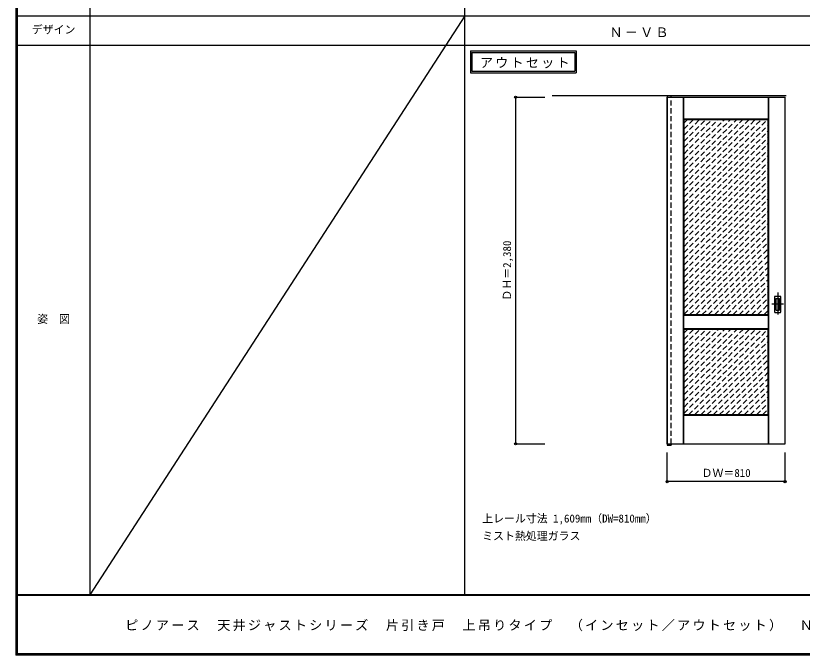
# Model space of a CAD drawing. Units: millimetres, scale not verified. Extents: x -6000 to 5700, y -4307 to 4175.
# Drawn here: x -6000 to -597, y -4205 to 186 of the extents above; entities that cross this region are included whole.
import ezdxf
from ezdxf.enums import TextEntityAlignment as Align

# ---------------------------------------------------------------- set-up
doc = ezdxf.new("R2010")
doc.units = ezdxf.units.MM
doc.header["$LTSCALE"] = 30
doc.header["$PDMODE"] = 32
doc.header["$PDSIZE"] = 15
doc.linetypes.add('CHAIN1', pattern=[8, 5, -1, 1, -1])
doc.linetypes.add('DASHED1', pattern=[1.8, 1.2, -0.6])
for name, color, linetype in [('0-1_通り芯', 4, 'CHAIN1'), ('0-2_扉', 7, 'Continuous'), ('0-3_仕上げ', 7, 'Continuous'), ('0-4_枠', 3, 'Continuous'), ('0-6_引手', 7, 'Continuous'), ('0-A_文字', 7, 'Continuous'), ('0-B_寸法', 7, 'Continuous'), ('0-C_ハッチ', 4, 'DASHED1'), ('F-1_枠', 6, 'Continuous'), ('F-A_文字', 7, 'Continuous')]:
    doc.layers.add(name, color=color, linetype=linetype)
doc.styles.add('ＭＳ ゴシック', font='')
doc.styles.get('ＭＳ ゴシック').set_extended_font_data('MS Gothic')

msp = doc.modelspace()

# ---------------------------------------------------------------- linework, layer by layer
at = {"layer": '0-1_通り芯'}
for p, q in [((-766, -1714.5), (-766, -1876.5)), ((-725, -1795.5), (-807, -1795.5))]:
    msp.add_line(p, q, dxfattribs=at)
at = {"layer": '0-2_扉'}
for p, q in [((-1525, -373), (-715, -373)), ((-1525, -2753), (-1525, -373)), ((-715, -2753), (-715, -373)), ((-1525, -2753), (-715, -2753))]:
    msp.add_line(p, q, dxfattribs=at)
at = {"layer": '0-3_仕上げ'}
for p, q in [((-1413, -2753), (-1413, -373)), ((-1412, -523), (-1412, -373)), ((-1411, -522), (-1411, -373)), ((-829, -522), (-829, -373)), ((-828, -523), (-828, -373)), ((-827, -2753), (-827, -373)), ((-1411, -522), (-1412, -523)), ((-1411, -522), (-829, -522)), ((-1409, -1866), (-1409, -526)), ((-831, -526), (-828, -523)), ((-831, -1866), (-831, -526)), ((-829, -522), (-828, -523)), ((-1412, -1869), (-1409, -1866)), ((-1412, -1869), (-1411, -1870)), ((-1412, -1869), (-1412, -1963)), ((-1411, -1962), (-1411, -1870)), ((-1411, -1870), (-829, -1870)), ((-1409, -1866), (-831, -1866)), ((-831, -1866), (-828, -1869)), ((-828, -1869), (-829, -1870)), ((-829, -1962), (-829, -1870)), ((-828, -1869), (-828, -1963)), ((-1411, -1962), (-1412, -1963)), ((-1412, -1963), (-1409, -1966)), ((-1411, -1962), (-829, -1962)), ((-1409, -1966), (-831, -1966)), ((-1409, -2553), (-1409, -1966)), ((-831, -1966), (-828, -1963)), ((-831, -2553), (-831, -1966)), ((-829, -1962), (-828, -1963)), ((-1412, -2753), (-1412, -2556)), ((-1412, -2556), (-1411, -2557)), ((-1411, -2753), (-1411, -2557)), ((-1411, -2557), (-829, -2557)), ((-831, -2553), (-828, -2556)), ((-828, -2556), (-829, -2557)), ((-829, -2753), (-829, -2557)), ((-828, -2753), (-828, -2556))]:
    msp.add_line(p, q, dxfattribs=at)
for points in [[(-1412, -523), (-1409, -526), (-831, -526)], [(-1412, -2556), (-1409, -2553), (-831, -2553)]]:
    msp.add_lwpolyline(points, dxfattribs=at)
at = {"layer": '0-4_枠'}
for p, q in [((-2316, -362.5), (-707, -362.5)), ((-1526, -362.5), (-1526, -2762.5)), ((-1498, -2753), (-1498, -2762.5)), ((-1526, -2762.5), (-1498, -2762.5))]:
    msp.add_line(p, q, dxfattribs=at)
at = {"layer": '0-4_枠', "color": 4, "linetype": 'DASHED1'}
msp.add_line((-1498, -2753), (-1498, -362.5), dxfattribs=at)
at = {"layer": '0-6_引手', "color": 3}
for p, q in [((-787, -1742), (-787, -1849)), ((-785.5, -1740.5), (-746.5, -1740.5)), ((-745, -1849), (-745, -1742)), ((-785.5, -1850.5), (-746.5, -1850.5))]:
    msp.add_line(p, q, dxfattribs=at)
at = {"layer": '0-6_引手'}
for p, q in [((-778.5, -1758), (-778.5, -1833)), ((-777, -1756.5), (-755, -1756.5)), ((-753.5, -1833), (-753.5, -1758)), ((-777, -1834.5), (-755, -1834.5))]:
    msp.add_line(p, q, dxfattribs=at)
at = {"layer": '0-6_引手', "color": 3}
for centre, start, end in [((-785.5, -1742), 90, 180), ((-746.5, -1742), 0, 90), ((-785.5, -1849), 180, 270), ((-746.5, -1849), 270, 0)]:
    msp.add_arc(centre, 1.5, start, end, dxfattribs=at)
at = {"layer": '0-6_引手'}
for centre, start, end in [((-777, -1758), 90, 180), ((-755, -1758), 0, 90), ((-777, -1833), 180, 270), ((-755, -1833), 270, 0)]:
    msp.add_arc(centre, 1.5, start, end, dxfattribs=at)
at = {"layer": '0-A_文字'}
for p, q in [((-2876, -55.5), (-2876, -205.5)), ((-2866, -65.5), (-2866, -195.5)), ((-2866, -65.5), (-2159.04, -65.5)), ((-2159.04, -65.5), (-2159.04, -195.5)), ((-2876, -205.5), (-2149.04, -205.5)), ((-2866, -195.5), (-2159.04, -195.5))]:
    msp.add_line(p, q, dxfattribs=at)
msp.add_lwpolyline([(-2876, -55.5), (-2149.04, -55.5), (-2149.04, -205.5)], dxfattribs=at)
at = {"layer": '0-B_寸法', "color": 4}
for p, q in [((-2566, -373), (-2366, -373)), ((-1525, -3012.5), (-1525, -2812.5)), ((-715, -3012.5), (-715, -2812.5)), ((-715, -3012.5), (-1525, -3012.5))]:
    msp.add_line(p, q, dxfattribs=at)
msp.add_lwpolyline([(-2566, -373), (-2566, -2753), (-2366, -2753)], dxfattribs=at)
at = {"layer": '0-B_寸法'}
for p in [(-2566, -373), (-2566, -2753), (-1525, -3012.5), (-715, -3012.5)]:
    msp.add_point(p, dxfattribs=at)
at = {"layer": '0-C_ハッチ'}
for p, q in [((-1409, -548.94), (-1386.06, -526)), ((-1409, -1058.06), (-876.94, -526)), ((-1409, -1015.63), (-919.37, -526)), ((-1409, -973.2), (-961.79, -526)), ((-1409, -930.78), (-1004.22, -526)), ((-1409, -888.35), (-1046.65, -526)), ((-1409, -845.93), (-1089.07, -526)), ((-1409, -803.5), (-1131.5, -526)), ((-1409, -761.07), (-1173.93, -526)), ((-1409, -718.65), (-1216.35, -526)), ((-1409, -676.22), (-1258.78, -526)), ((-1409, -633.79), (-1301.21, -526)), ((-1409, -591.37), (-1343.63, -526)), ((-1409, -1100.48), (-834.52, -526)), ((-1409, -1142.91), (-831, -564.91)), ((-1409, -1185.34), (-831, -607.34)), ((-1409, -1227.76), (-831, -649.76)), ((-1409, -1270.19), (-831, -692.19)), ((-1409, -1312.62), (-831, -734.62)), ((-1409, -1355.04), (-831, -777.04)), ((-1409, -1397.47), (-831, -819.47)), ((-1409, -1439.9), (-831, -861.9)), ((-1409, -1482.32), (-831, -904.32)), ((-1409, -1524.75), (-831, -946.75)), ((-1409, -1567.17), (-831, -989.17)), ((-1409, -1609.6), (-831, -1031.6)), ((-1409, -1652.03), (-831, -1074.03)), ((-1409, -1694.45), (-831, -1116.45)), ((-1409, -1736.88), (-831, -1158.88)), ((-1409, -1779.31), (-831, -1201.31)), ((-1409, -1821.73), (-831, -1243.73)), ((-1409, -1864.16), (-831, -1286.16)), ((-1368.41, -1866), (-831, -1328.59)), ((-1325.99, -1866), (-831, -1371.01)), ((-1283.56, -1866), (-831, -1413.44)), ((-1241.13, -1866), (-831, -1455.87)), ((-1198.71, -1866), (-831, -1498.29)), ((-1156.28, -1866), (-831, -1540.72)), ((-1113.86, -1866), (-831, -1583.14)), ((-1071.43, -1866), (-831, -1625.57)), ((-1029, -1866), (-831, -1668)), ((-986.58, -1866), (-831, -1710.42)), ((-944.15, -1866), (-831, -1752.85)), ((-901.72, -1866), (-831, -1795.28)), ((-859.3, -1866), (-831, -1837.7)), ((-1409, -2542.98), (-832.02, -1966)), ((-1409, -1991.44), (-1383.56, -1966)), ((-1409, -2500.56), (-874.44, -1966)), ((-1409, -2458.13), (-916.87, -1966)), ((-1409, -2373.28), (-1001.72, -1966)), ((-1409, -2415.7), (-959.3, -1966)), ((-1409, -2288.42), (-1086.58, -1966)), ((-1409, -2330.85), (-1044.15, -1966)), ((-1409, -2203.57), (-1171.43, -1966)), ((-1409, -2246), (-1129, -1966)), ((-1409, -2118.72), (-1256.28, -1966)), ((-1409, -2161.14), (-1213.86, -1966)), ((-1409, -2033.87), (-1341.13, -1966)), ((-1409, -2076.29), (-1298.71, -1966)), ((-1376.59, -2553), (-831, -2007.41)), ((-1334.16, -2553), (-831, -2049.83)), ((-1291.74, -2553), (-831, -2092.26)), ((-1249.31, -2553), (-831, -2134.69)), ((-1206.89, -2553), (-831, -2177.11)), ((-1164.46, -2553), (-831, -2219.54)), ((-1122.03, -2553), (-831, -2261.97)), ((-1079.61, -2553), (-831, -2304.39)), ((-1037.18, -2553), (-831, -2346.82)), ((-994.75, -2553), (-831, -2389.25)), ((-952.33, -2553), (-831, -2431.67)), ((-909.9, -2553), (-831, -2474.1)), ((-867.47, -2553), (-831, -2516.53))]:
    msp.add_line(p, q, dxfattribs=at)
at = {"layer": 'F-1_枠'}
for p, q in [((-6000, 4175), (-6000, -4205)), ((-5995, 4175), (-5995, -4205)), ((-5990, 4175), (-5990, -4205)), ((-5490, 4175), (-5490, -3790)), ((-2916, -3790), (-2916, 4175)), ((-6000, 184.5), (5700, 184.5)), ((-6000, -15.5), (5700, -15.5)), ((5700, -3790), (-6000, -3790)), ((5700, -3795), (-6000, -3795)), ((5700, -4195), (-6000, -4195)), ((5700, -4200), (-6000, -4200)), ((5700, -4205), (-6000, -4205))]:
    msp.add_line(p, q, dxfattribs=at)
at = {"layer": 'F-A_文字'}
msp.add_line((-2916, 184.5), (-5490, -3790), dxfattribs=at)

# ---------------------------------------------------------------- texts
at = {"layer": '0-A_文字', "style": 'ＭＳ ゴシック'}
for s, p in [('上レール寸法 1,609mm（DW=810mm）', (-2796, -3310)), ('ミスト熱処理ガラス', (-2796, -3430))]:
    msp.add_text(s, height=54.99, dxfattribs=at).set_placement(p, align=Align.BOTTOM_LEFT)
at = {"layer": '0-A_文字', "char_height": 65.98, "attachment_point": 7, "style": 'ＭＳ ゴシック'}
for s, insert in [('\\T1.17;Ｎ－ＶＢ', (-1921.5, 39.5)), ('\\T1.17;アウトセット', (-2811.34, -175.5))]:
    msp.add_mtext(s, dxfattribs=dict(at, insert=insert))
at = {"layer": '0-B_寸法', "style": 'ＭＳ ゴシック'}
msp.add_text('ＤＨ＝2,380', height=54.99, rotation=90, dxfattribs=at).set_placement((-2581, -1770), align=Align.BOTTOM_LEFT)
msp.add_text('ＤＷ＝810', height=54.99, dxfattribs=at).set_placement((-1288.75, -2997.5), align=Align.BOTTOM_LEFT)
at = {"layer": 'F-A_文字', "style": 'ＭＳ ゴシック'}
for s, p in [('デザイン', (-5890, 47)), ('姿\u3000図', (-5852.5, -1940.25))]:
    msp.add_text(s, height=54.99, dxfattribs=at).set_placement(p, align=Align.BOTTOM_LEFT)
at = {"layer": 'F-A_文字', "insert": (-5247.55, -4040), "char_height": 65.98, "attachment_point": 7, "style": 'ＭＳ ゴシック'}
msp.add_mtext('\\T1.17;ピノアース\u3000天井ジャストシリーズ\u3000片引き戸\u3000上吊りタイプ\u3000（インセット／アウトセット）\u3000Ｎ－ＶＢ', dxfattribs=at)

doc.saveas('drawing.dxf')
